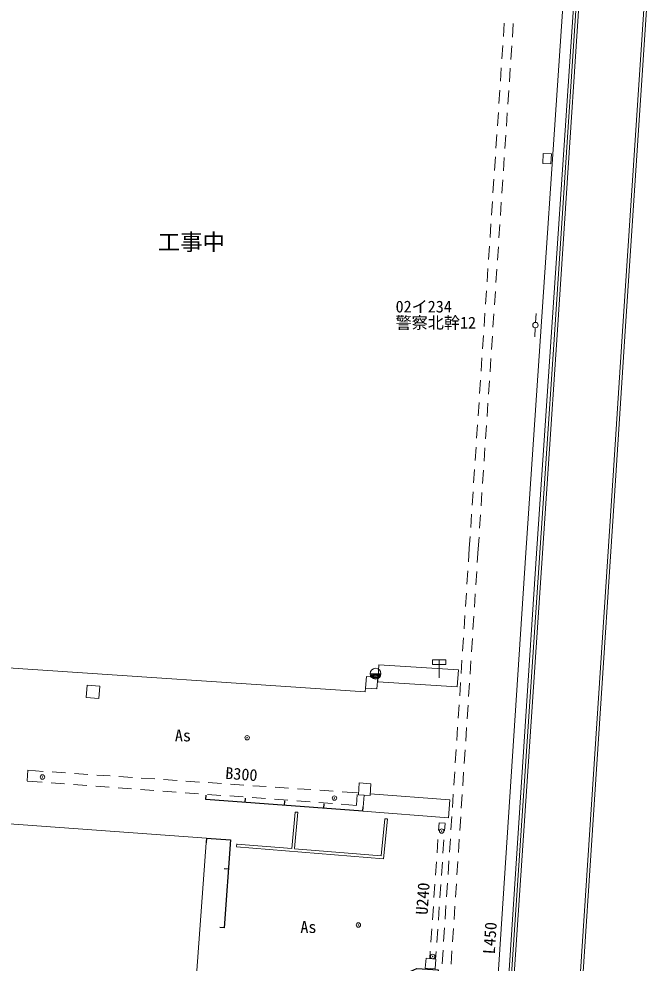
# Model space of a CAD drawing. Units: millimetres, scale not verified. Extents: x -230877 to 402150, y -278660 to 231169.
# Drawn here: x 102318 to 137195, y -104570 to -51810 of the extents above; entities that cross this region are included whole.
import ezdxf
from ezdxf.enums import TextEntityAlignment as Align

# ---------------------------------------------------------------- set-up
doc = ezdxf.new("R2010")
doc.units = ezdxf.units.MM
doc.header["$LTSCALE"] = 1500
doc.layers.add('0-0_通り芯', color=7, linetype='Continuous')
doc.layers.add('0-8_寸法線', color=7, linetype='Continuous', lineweight=13)
doc.layers.add('0-A_22260', color=7, linetype='Continuous', lineweight=18)
doc.styles.add('ＭＳ ゴシック', font='')
doc.styles.get('ＭＳ ゴシック').set_extended_font_data('MS Gothic')

# ---------------------------------------------------------------- blocks, each defined once
blk = doc.blocks.new('~364')
at = {"layer": '0-8_寸法線'}
blk.add_line((74404871103, -235711022502), (74401236546, -235708164071), dxfattribs=at)
blk.add_lwpolyline([(74412749556, -235713250220), (74410786850, -235715674995), (74405047970, -235711161601)], dxfattribs=at)
blk = doc.blocks.new('~363')
at = {"layer": '0-8_寸法線'}
blk.add_lwpolyline([(74412924444, -235713391780), (74410822150, -235715989005), (74401097454, -235708340929)], dxfattribs=at)
blk = doc.blocks.new('~359')
at = {"layer": '0-8_寸法線'}
blk.add_lwpolyline([(74409849748, -235725417430), (74409200678, -235724908182), (74408691430, -235725557252), (74409340500, -235726066500)], close=True, dxfattribs=at)
blk = doc.blocks.new('~358')
at = {"layer": '0-8_寸法線'}
blk.add_lwpolyline([(74397483000, -235690965000), (74398310659, -235691611128), (74398956786, -235690783469), (74398129128, -235690137341)], close=True, dxfattribs=at)
blk = doc.blocks.new('CenterLine~354')
at = {"layer": '0-8_寸法線'}
for points in [[(74505636590, -235610094720), (74498138610, -235619893210), (74496257375, -235622356511), (74490261486, -235630227856), (74482591249, -235640297270), (74478325695, -235645961384), (74470671424, -235656042939), (74447255872, -235686883911), (74439913970, -235696503611), (74410647465, -235734942885), (74410826535, -235735079115)], [(74410826535, -235735079115), (74440093081, -235696639788), (74447434993, -235687020075), (74470850576, -235656179061), (74478504799, -235646097571), (74482770326, -235640433493), (74490440514, -235630364144), (74496436322, -235622492905), (74498317531, -235620029637), (74505815410, -235610231280)]]:
    blk.add_lwpolyline(points, dxfattribs=at)
blk = doc.blocks.new('CenterLine~345')
at = {"layer": '0-8_寸法線'}
for points in [[(74526395935, -235592217117), (74515506457, -235606533894), (74499857079, -235627108680), (74491085855, -235638630123), (74475438447, -235659206408), (74451925057, -235690126432), (74444590168, -235699784570), (74415262932, -235738383928)], [(74415442068, -235738520072), (74444769289, -235699920734), (74452104175, -235690262600), (74475617553, -235659342592), (74491264952, -235638766317), (74500036172, -235627244881), (74515685543, -235606670106), (74526575035, -235592353309)]]:
    blk.add_lwpolyline(points, dxfattribs=at)
blk = doc.blocks.new('~201')
at = {"layer": '0-8_寸法線'}
blk.add_lwpolyline([(74505363000, -235605387000), (74506098000, -235606689000), (74506201500, -235608219000), (74505499500, -235609863000), (74490055500, -235630173000), (74470485000, -235655983500), (74435635500, -235701703500), (74410839000, -235734348000)], dxfattribs=at)
blk = doc.blocks.new('~200')
at = {"layer": '0-8_寸法線'}
blk.add_lwpolyline([(74504578500, -235605829500), (74505213000, -235606953000), (74505288000, -235608064500), (74504716500, -235609407000), (74489338500, -235629628500), (74469768000, -235655439000), (74434918500, -235701159000), (74410122000, -235733803500)], dxfattribs=at)
blk = doc.blocks.new('~186')
at = {"layer": '0-8_寸法線'}
for p, q in [((74458480351, -235663573864), (74457799073, -235664469121)), ((74457344887, -235665065959), (74456663609, -235665961216)), ((74456209423, -235666558054), (74455528145, -235667453310)), ((74455073959, -235668050148), (74454392681, -235668945405)), ((74453938495, -235669542243), (74453257217, -235670437500)), ((74452803031, -235671034338), (74452121753, -235671929594)), ((74451667567, -235672526432), (74450986289, -235673421689)), ((74450532103, -235674018527), (74449850825, -235674913784)), ((74449396639, -235675510622), (74448715361, -235676405878)), ((74448261175, -235677002716), (74447579897, -235677897973)), ((74447125711, -235678494811), (74446444433, -235679390068)), ((74445990247, -235679986906), (74445308969, -235680882162)), ((74444854783, -235681479000), (74444173505, -235682374257)), ((74443719319, -235682971095), (74443038041, -235683866352)), ((74442583855, -235684463190), (74441902577, -235685358446)), ((74441448391, -235685955284), (74440767113, -235686850541)), ((74440312927, -235687447379), (74439631649, -235688342636)), ((74439177463, -235688939474), (74438496185, -235689834730)), ((74438041999, -235690431568), (74437360721, -235691326825)), ((74436906535, -235691923663), (74436225257, -235692818920)), ((74435771071, -235693415758), (74435089793, -235694311014)), ((74434635607, -235694907852), (74433954329, -235695803109)), ((74433500143, -235696399947), (74432818865, -235697295204)), ((74430619587, -235700189708), (74429939582, -235701085933)), ((74429486245, -235701683416), (74428806240, -235702579640)), ((74428352904, -235703177123), (74427672899, -235704073348)), ((74427219563, -235704670831), (74426539558, -235705567055)), ((74426086221, -235706164538), (74425406216, -235707060763)), ((74424952880, -235707658246), (74424272875, -235708554471)), ((74423819538, -235709151954), (74423139534, -235710048178)), ((74422686197, -235710645661), (74422006192, -235711541886)), ((74421552856, -235712139369), (74420872851, -235713035593)), ((74420419514, -235713633076), (74419739510, -235714529301)), ((74419286173, -235715126784), (74418606168, -235716023008)), ((74418152832, -235716620492), (74417472827, -235717516716)), ((74417019490, -235718114199), (74416339486, -235719010424)), ((74415886149, -235719607907), (74415206144, -235720504131)), ((74414752808, -235721101614), (74414072803, -235721997839)), ((74413619466, -235722595322), (74412939462, -235723491546)), ((74412486125, -235724089029), (74411806120, -235724985254)), ((74411352784, -235725582737), (74410672779, -235726478962))]:
    blk.add_line(p, q, dxfattribs=at)
blk.add_lwpolyline([(74432364679, -235697892042), (74431770000, -235698673500), (74431072923, -235699592225)], dxfattribs=at)
blk = doc.blocks.new('~185')
at = {"layer": '0-8_寸法線'}
for p, q in [((74457883154, -235663119964), (74457201890, -235664015232)), ((74456747714, -235664612077), (74456066450, -235665507345)), ((74455612274, -235666104190), (74454931009, -235666999457)), ((74454476833, -235667596302), (74453795569, -235668491570)), ((74453341393, -235669088415), (74452660129, -235669983683)), ((74452205953, -235670580528), (74451524689, -235671475796)), ((74451070513, -235672072641), (74450389248, -235672967908)), ((74449935072, -235673564753), (74449253808, -235674460021)), ((74448799632, -235675056866), (74448118368, -235675952134)), ((74447664192, -235676548979), (74446982928, -235677444247)), ((74446528752, -235678041092), (74445847487, -235678936359)), ((74445393311, -235679533204), (74444712047, -235680428472)), ((74444257871, -235681025317), (74443576607, -235681920585)), ((74443122431, -235682517430), (74442441167, -235683412698)), ((74441986991, -235684009543), (74441305726, -235684904810)), ((74440851550, -235685501655), (74440170286, -235686396923)), ((74439716110, -235686993768), (74439034846, -235687889036)), ((74438580670, -235688485881), (74437899406, -235689381148)), ((74437445230, -235689977994), (74436763965, -235690873261)), ((74436309789, -235691470106), (74435628525, -235692365374)), ((74435174349, -235692962219), (74434493085, -235693857487)), ((74434038909, -235694454332), (74433357645, -235695349599)), ((74432903469, -235695946445), (74432222204, -235696841712)), ((74430022917, -235699736208), (74429342894, -235700632419)), ((74428889545, -235701229893), (74428209522, -235702126104)), ((74427756173, -235702723577), (74427076150, -235703619788)), ((74426622801, -235704217262), (74425942778, -235705113472)), ((74425489429, -235705710946), (74424809406, -235706607157)), ((74424356057, -235707204630), (74423676034, -235708100841)), ((74423222685, -235708698315), (74422542662, -235709594526)), ((74422089313, -235710191999), (74421409290, -235711088210)), ((74420955941, -235711685684), (74420275918, -235712581894)), ((74419822569, -235713179368), (74419142546, -235714075579)), ((74418689198, -235714673052), (74418009174, -235715569263)), ((74417555826, -235716166737), (74416875802, -235717062948)), ((74416422454, -235717660421), (74415742431, -235718556632)), ((74415289082, -235719154106), (74414609059, -235720050316)), ((74414155710, -235720647790), (74413475687, -235721544001)), ((74413022338, -235722141474), (74412342315, -235723037685)), ((74411888966, -235723635159), (74411208943, -235724531370)), ((74410755594, -235725128843), (74410075571, -235726025054))]:
    blk.add_line(p, q, dxfattribs=at)
blk.add_lwpolyline([(74431768028, -235697438557), (74431173000, -235698220500), (74430476266, -235699138735)], dxfattribs=at)
blk = doc.blocks.new('~180')
at = {"layer": '0-8_寸法線'}
for p, q in [((74416368702, -235716852224), (74416756500, -235716345000)), ((74415229879, -235718341757), (74415913173, -235717448038)), ((74414091057, -235719831291), (74414774351, -235718937571)), ((74412952235, -235721320824), (74413635528, -235720427104)), ((74411813413, -235722810357), (74412496706, -235721916637)), ((74410674590, -235724299890), (74411357884, -235723406170)), ((74409831263, -235725402927), (74410219061, -235724895703))]:
    blk.add_line(p, q, dxfattribs=at)
blk = doc.blocks.new('~179')
at = {"layer": '0-8_寸法線'}
for p, q in [((74415976166, -235716548265), (74416362000, -235716043500)), ((74414837499, -235718037917), (74415520699, -235717144126)), ((74413698833, -235719527570), (74414382033, -235718633778)), ((74412560166, -235721017222), (74413243366, -235720123431)), ((74411421500, -235722506874), (74412104700, -235721613083)), ((74410282834, -235723996526), (74410966034, -235723102735)), ((74409441533, -235725097153), (74409827367, -235724592387))]:
    blk.add_line(p, q, dxfattribs=at)
blk = doc.blocks.new('~178')
at = {"layer": '0-8_寸法線'}
for p, q in [((74390041500, -235693362000), (74391057463, -235694137753)), ((74391653560, -235694592911), (74392547705, -235695275648)), ((74393143801, -235695730806), (74394037946, -235696413543)), ((74394634043, -235696868700), (74395528188, -235697551437)), ((74396124285, -235698006595), (74397018430, -235698689332)), ((74397614526, -235699144490), (74398508671, -235699827227)), ((74399104768, -235700282385), (74399998913, -235700965122)), ((74400595010, -235701420280), (74401489155, -235702103017)), ((74402085251, -235702558175), (74402979397, -235703240912)), ((74403575493, -235703696070), (74404469638, -235704378807)), ((74405065735, -235704833965), (74405959880, -235705516701)), ((74406555977, -235705971859), (74407450122, -235706654596)), ((74408046218, -235707109754), (74408940363, -235707792491)), ((74409536460, -235708247649), (74410430605, -235708930386)), ((74411026702, -235709385544), (74412042665, -235710161297))]:
    blk.add_line(p, q, dxfattribs=at)
blk = doc.blocks.new('~177')
at = {"layer": '0-8_寸法線'}
for p, q in [((74389491000, -235694074500), (74390503352, -235694856271)), ((74391096958, -235695314673), (74391987367, -235696002276)), ((74392580973, -235696460677), (74393471382, -235697148280)), ((74394064987, -235697606682), (74394955396, -235698294284)), ((74395549002, -235698752686), (74396439411, -235699440288)), ((74397033017, -235699898690), (74397923425, -235700586293)), ((74398517031, -235701044694), (74399407440, -235701732297)), ((74400001046, -235702190699), (74400891454, -235702878301)), ((74401485060, -235703336703), (74402375469, -235704024306)), ((74402969075, -235704482707), (74403859483, -235705170310)), ((74404453089, -235705628712), (74405343498, -235706316314)), ((74405937104, -235706774716), (74406827513, -235707462318)), ((74407421118, -235707920720), (74408311527, -235708608323)), ((74408905133, -235709066724), (74409795542, -235709754327)), ((74410389148, -235710212729), (74411401500, -235710994500))]:
    blk.add_line(p, q, dxfattribs=at)
blk = doc.blocks.new('~129')
at = {"layer": '0-8_寸法線'}
blk.add_lwpolyline([(74423920500, -235707367500), (74418604500, -235703347500), (74419464000, -235702210500), (74424780000, -235706230500)], close=True, dxfattribs=at)
blk = doc.blocks.new('~128')
at = {"layer": '0-8_寸法線'}
blk.add_lwpolyline([(74411580000, -235711702500), (74417257500, -235716106500), (74418177000, -235714921500), (74412887446, -235710818427)], dxfattribs=at)
blk = doc.blocks.new('~127')
at = {"layer": '0-8_寸法線'}
blk.add_line((74412411965, -235710630311), (74411580000, -235711702500), dxfattribs=at)
blk = doc.blocks.new('~126')
at = {"layer": '0-8_寸法線'}
blk.add_lwpolyline([(74412804000, -235710928500), (74413401000, -235710141000), (74412625500, -235709551500), (74412027000, -235710337500)], close=True, dxfattribs=at)
blk = doc.blocks.new('~125')
at = {"layer": '0-8_寸法線'}
blk.add_lwpolyline([(74418205500, -235703800500), (74417446500, -235703202000), (74418051000, -235702437000), (74418810000, -235703035500)], close=True, dxfattribs=at)
blk = doc.blocks.new('~118')
at = {"layer": '0-8_寸法線'}
blk.add_lwpolyline([(74454585000, -235674042000), (74454090000, -235674718500), (74454634500, -235675117500), (74455131000, -235674441000)], close=True, dxfattribs=at)
blk = doc.blocks.new('~106')
at = {"layer": '0-8_寸法線'}
blk.add_lwpolyline([(74358070338, -235701246003), (74371004251, -235684476630), (74399388000, -235706368500), (74387673000, -235721557500)], dxfattribs=at)
blk = doc.blocks.new('~105')
at = {"layer": '0-8_寸法線'}
blk.add_line((74417243163, -235703459325), (74385502533, -235679254793), dxfattribs=at)
blk = doc.blocks.new('~98')
at = {"layer": '0-8_寸法線'}
blk.add_line((74463664500, -235697119500), (74448753000, -235716594000), dxfattribs=at)
blk = doc.blocks.new('~60')
at = {"layer": '0-8_寸法線'}
blk.add_lwpolyline([(74401023000, -235737478500), (74399287500, -235736278500), (74384907000, -235727721000), (74368249500, -235719610500), (74348740500, -235710393000)], dxfattribs=at)
for centre, start, end in [((74351713795, -235711797805), 334.71047, 154.71047), ((74355104398, -235713399778), 334.71047, 154.71047), ((74358495000, -235715001750), 334.71047, 154.71047), ((74361885602, -235716603722), 334.71047, 154.71047), ((74365276205, -235718205695), 334.71047, 154.71047), ((74371520871, -235721203323), 334.03865, 154.03865), ((74374892457, -235722844941), 334.03865, 154.03865), ((74378264043, -235724486559), 334.03865, 154.03865), ((74381635629, -235726128177), 334.03865, 154.03865), ((74387263385, -235729123229), 329.24411, 149.24411), ((74390485962, -235731040910), 329.24411, 149.24411), ((74393708538, -235732958590), 329.24411, 149.24411), ((74396931115, -235734876271), 329.24411, 149.24411)]:
    blk.add_arc(centre, 375000, start, end, dxfattribs=at)
blk = doc.blocks.new('~40')
at = {"layer": '0-8_寸法線'}
for p, q in [((74348565726, -235710336995), (74348810274, -235711046005)), ((74349042505, -235710569226), (74348333495, -235710813774)), ((74353395565, -235712686128), (74352689435, -235712938872)), ((74352916128, -235712459435), (74353168872, -235713165565)), ((74356110065, -235713969628), (74355403935, -235714222372)), ((74355630628, -235713742935), (74355883372, -235714449065)), ((74358345128, -235715026435), (74358597872, -235715732565)), ((74358824565, -235715253128), (74358118435, -235715505872)), ((74361539065, -235716536628), (74360832935, -235716789372)), ((74361059628, -235716309935), (74361312372, -235717016065)), ((74364253565, -235717820128), (74363547435, -235718072872)), ((74363774128, -235717593435), (74364026872, -235718299565)), ((74366968065, -235719103628), (74366261935, -235719356372)), ((74366488628, -235718876935), (74366741372, -235719583065)), ((74369685081, -235720394389), (74368973919, -235720632611)), ((74369210389, -235720157919), (74369448611, -235720869081)), ((74372856981, -235721974489), (74372145819, -235722212711)), ((74372382289, -235721738019), (74372620511, -235722449181)), ((74376028881, -235723554589), (74375317719, -235723792811)), ((74375554189, -235723318119), (74375792411, -235724029281)), ((74379200781, -235725134689), (74378489619, -235725372911)), ((74378726089, -235724898219), (74378964311, -235725609381)), ((74382372681, -235726714789), (74381661519, -235726953011)), ((74381897989, -235726478319), (74382136211, -235727189481)), ((74385552814, -235728323091), (74384825186, -235728504909)), ((74385098091, -235728050186), (74385279909, -235728777814)), ((74388133814, -235729872091), (74387406186, -235730053909)), ((74387679091, -235729599186), (74387860909, -235730326814)), ((74390714814, -235731421091), (74389987186, -235731602909)), ((74390260091, -235731148186), (74390441909, -235731875814)), ((74393295814, -235732970091), (74392568186, -235733151909)), ((74392841091, -235732697186), (74393022909, -235733424814)), ((74395876814, -235734519091), (74395149186, -235734700909)), ((74395422091, -235734246186), (74395603909, -235734973814)), ((74398457814, -235736068091), (74397730186, -235736249909)), ((74398003091, -235735795186), (74398184909, -235736522814)), ((74401038814, -235737617091), (74400311186, -235737798909)), ((74400584091, -235737344186), (74400765909, -235738071814))]:
    blk.add_line(p, q, dxfattribs=at)
blk.add_lwpolyline([(74348688000, -235710691500), (74353042500, -235712812500), (74369329500, -235720513500), (74385189000, -235728414000), (74400675000, -235737708000)], dxfattribs=at)
blk = doc.blocks.new('~28')
at = {"layer": '0-8_寸法線', "lineweight": 25}
for p, q in [((74353756500, -235707733500), (74353919160, -235707395614)), ((74356764971, -235709181794), (74356927631, -235708843908)), ((74359773441, -235710630088), (74359936101, -235710292203)), ((74362781912, -235712078382), (74362944572, -235711740497)), ((74365790382, -235713526676), (74365953042, -235713188791)), ((74368798853, -235714974971), (74368961513, -235714637085)), ((74371807324, -235716423265), (74371969984, -235716085379)), ((74374815794, -235717871559), (74374978454, -235717533673)), ((74377824265, -235719319853), (74377986925, -235718981967)), ((74381006447, -235720860540), (74381170536, -235720523345)), ((74383704000, -235722173250), (74383868089, -235721836056)), ((74389239082, -235722807777), (74389018984, -235723111392)), ((74386401553, -235723485960), (74386565642, -235723148766)), ((74389574522, -235725165498), (74389761997, -235724840724)), ((74392172713, -235726665299), (74392360188, -235726340525)), ((74394899734, -235726607626), (74394710499, -235726931378)), ((74405237966, -235726967277), (74405536272, -235727194519)), ((74408590822, -235727496618), (74408290993, -235727271390)), ((74394770904, -235728165100), (74394958379, -235727840326)), ((74397489750, -235728121500), (74397300516, -235728445252)), ((74397369096, -235729664900), (74397556571, -235729340126)), ((74403420034, -235729353723), (74403718339, -235729580964)), ((74400079766, -235729635374), (74399890532, -235729959126)), ((74406789000, -235729895250), (74406489171, -235729670022)), ((74399967287, -235731164701), (74400154762, -235730839927)), ((74402565478, -235732664502), (74402752953, -235732339728)), ((74404987178, -235732293882), (74404687349, -235732068655))]:
    blk.add_line(p, q, dxfattribs=at)
blk.add_lwpolyline([(74389239082, -235722807777), (74392737000, -235725343500), (74402242500, -235730899500), (74406415500, -235725421500), (74407266000, -235725040500), (74408097000, -235725190500), (74409517500, -235726263000), (74404060500, -235733527500), (74388079500, -235724302500), (74379328500, -235720044000), (74353756500, -235707733500)], dxfattribs=at)
blk = doc.blocks.new('~26')
at = {"layer": '0-8_寸法線', "lineweight": 25}
for p, q in [((74399388000, -235706368500), (74399162424, -235706668067)), ((74399507000, -235709541500), (74399209837, -235709312767)), ((74396502000, -235713445500), (74396204837, -235713216767))]:
    blk.add_line(p, q, dxfattribs=at)
blk.add_lwpolyline([(74399388000, -235706368500), (74401009500, -235707589500), (74396502000, -235713445500)], dxfattribs=at)
blk = doc.blocks.new('~25')
at = {"layer": '0-8_寸法線', "lineweight": 25}
for p, q in [((74401132500, -235703631000), (74401361765, -235703334247)), ((74401132500, -235703631000), (74401361765, -235703334247)), ((74411580000, -235711702500), (74401132500, -235703631000)), ((74403744375, -235705648875), (74403973640, -235705352122)), ((74406356250, -235707666750), (74406585515, -235707369997)), ((74408968125, -235709684625), (74409197390, -235709387872)), ((74411580000, -235711702500), (74411809265, -235711405747))]:
    blk.add_line(p, q, dxfattribs=at)

msp = doc.modelspace()

# ---------------------------------------------------------------- linework, layer by layer
at = {"layer": '0-8_寸法線', "lineweight": 18}
for p, q in [((131189, -68772), (131219, -68273)), ((131172, -69072), (131149, -69571)), ((125431, -87633), (126181, -87633)), ((125431, -87633), (125431, -87883)), ((125431, -87883), (126181, -87883)), ((125806, -87633), (125806, -88633)), ((126181, -87633), (126181, -87883)), ((121949, -88397), (122549, -88397)), ((121661, -89403), (121680, -89186)), ((102776, -94384), (102821, -93785)), ((121225, -95143), (121182, -95742)), ((117749, -96131), (117560, -98157)), ((117898, -96144), (117709, -98170)), ((117749, -96131), (117898, -96144)), ((122761, -96501), (122910, -96515)), ((126127, -96749), (125796, -96727)), ((114475, -98053), (114488, -97903))]:
    msp.add_line(p, q, dxfattribs=at)
for centre, radius in [((131179, -68922), 150), ((122249, -88397), 300)]:
    msp.add_circle(centre, radius, dxfattribs=at)
for radius in [246, 191, 136, 81.8, 27.3]:
    msp.add_arc((122249, -88397), radius, 180, 0, dxfattribs=at)
at = {"layer": '0-A_22260'}
for centre, radius in [((115069, -91977), 125), ((115069, -91977), 15), ((103634, -94173), 125), ((103634, -94173), 15), ((119949, -95348), 125), ((119949, -95348), 15), ((125938, -97192), 125), ((125938, -97192), 15), ((121288, -102438), 125), ((121288, -102438), 15), ((125434, -104201), 125), ((125434, -104201), 15)]:
    msp.add_circle(centre, radius, dxfattribs=at)

# ---------------------------------------------------------------- block references
at = {"layer": '0-0_通り芯', "xscale": 0.0006666667, "yscale": 0.0006666667, "rotation": 33.45667}
for name in ['CenterLine~345', '~185', '~186', '~201', '~200', 'CenterLine~354', '~118', '~98', '~105', '~106', '~178', '~129', '~177', '~125', '~358', '~25', '~128', '~363', '~364', '~126', '~28', '~127', '~26', '~179', '~180', '~40', '~60', '~359']:
    msp.add_blockref(name, (-127899216, 103658197), dxfattribs=at)

# ---------------------------------------------------------------- texts
at = {"layer": '0-8_寸法線', "style": 'ＭＳ ゴシック'}
for s, height, p in [('工事中', 916.4, (110080, -65011)), ('02イ234', 659.8, (123364, -68413)), ('警察北幹12', 659.8, (123364, -69313)), ('As', 659.8, (111033, -92378)), ('As', 659.8, (118046, -103082))]:
    msp.add_text(s, height=height, dxfattribs=at).set_placement(p, align=Align.BOTTOM_LEFT)
for s, rotation, p in [('B300', 355.778, (113817, -94469)), ('U240', 86.063, (125346, -101898)), ('L450', 86.237, (129103, -104101))]:
    msp.add_text(s, height=659.8, rotation=rotation, dxfattribs=at).set_placement(p, align=Align.BOTTOM_LEFT)

doc.saveas('drawing.dxf')
